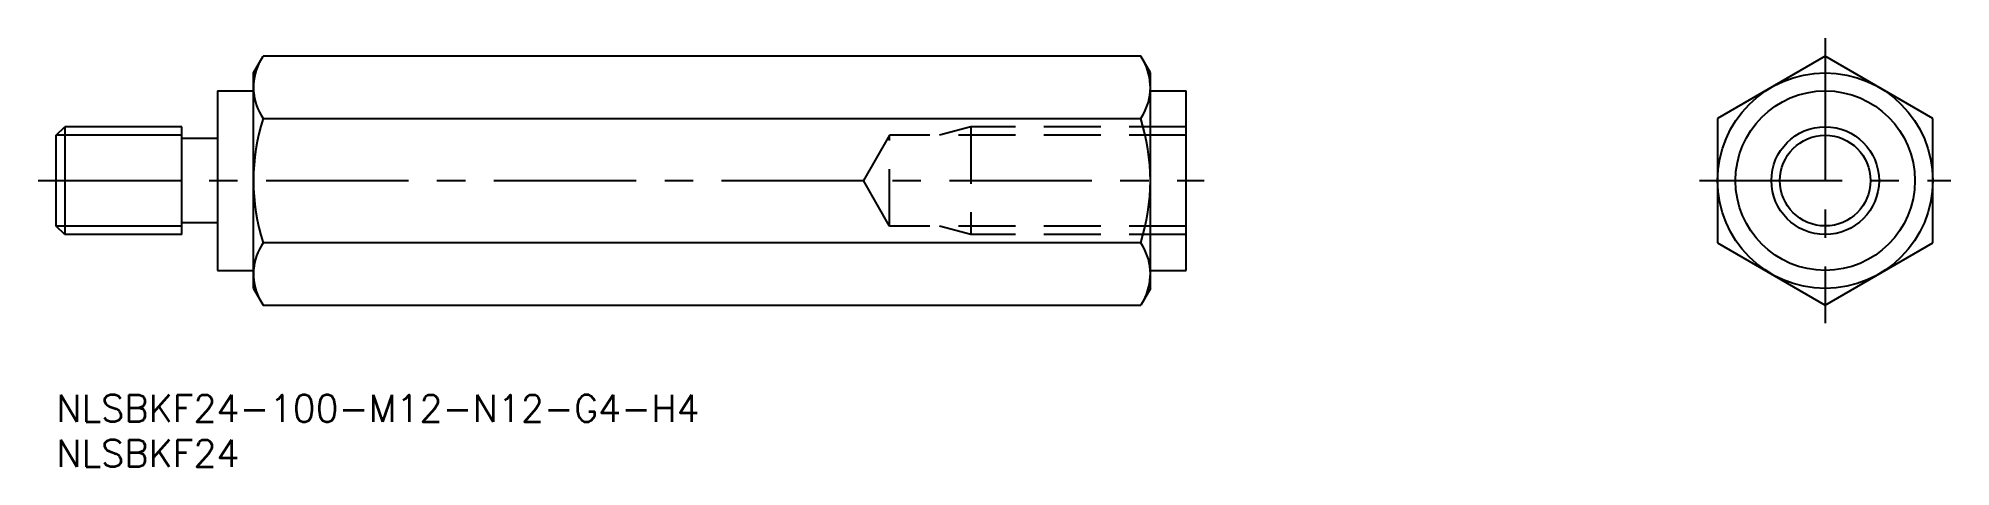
# Model space of a CAD drawing. Extents: x -2 to 211, y -8 to 40.
import ezdxf

# ---------------------------------------------------------------- set-up
doc = ezdxf.new("R2010")
doc.units = 0
doc.header["$LTSCALE"] = 0.5
doc.linetypes.add('CENTER', pattern=[50.8, 31.75, -6.35, 6.35, -6.35])
doc.linetypes.add('DASHED', pattern=[19.05, 12.7, -6.35])
for name, color, linetype in [('MSM_CENTER', 1, 'CENTER'), ('MSM_CONTINUOUS', 7, 'CONTINUOUS'), ('MSM_DASHED', 4, 'DASHED'), ('MSM_NARROW', 5, 'CONTINUOUS'), ('MSM_PART_NUMBER', 7, 'CONTINUOUS')]:
    doc.layers.add(name, color=color, linetype=linetype)
doc.styles.get("Standard").update_dxf_attribs({"font": 'txt.shx', "height": 3, "bigfont": 'bigfont.shx'})

# ---------------------------------------------------------------- blocks, each defined once
blk = doc.blocks.new('*U4')
at = {"layer": 'MSM_PART_NUMBER'}
blk.add_text('NLSBKF24-100-M12-N12-G4-H4', height=3, dxfattribs=at).set_placement((0, -3))
blk = doc.blocks.new('*U5')
at = {"layer": 'MSM_PART_NUMBER'}
blk.add_text('NLSBKF24', height=3, dxfattribs=at).set_placement((0, -8))

msp = doc.modelspace()

# ---------------------------------------------------------------- linework, layer by layer
at = {"layer": 'MSM_CENTER'}
for p, q in [((197.25, 39.71), (197.25, 8)), ((-2, 23.86), (128, 23.86)), ((183.25, 23.86), (211.25, 23.86))]:
    msp.add_line(p, q, dxfattribs=at)
at = {"layer": 'MSM_CONTINUOUS'}
for p, q in [((22, 35.86), (23.07, 37.71)), ((120.93, 37.71), (23.07, 37.71)), ((122, 35.86), (120.93, 37.71)), ((197.25, 37.71), (185.25, 30.78)), ((209.25, 30.78), (197.25, 37.71)), ((22, 11.86), (22, 35.86)), ((122, 11.86), (122, 35.86)), ((18, 33.86), (18, 13.86)), ((18, 33.86), (22, 33.86)), ((122, 33.86), (126, 33.86)), ((126, 13.86), (126, 33.86)), ((0, 28.91), (0.95, 29.86)), ((14, 29.86), (0.95, 29.86)), ((0.95, 29.86), (0.95, 17.86)), ((14, 17.86), (14, 29.86)), ((23.07, 30.78), (120.93, 30.78)), ((185.25, 30.78), (185.25, 16.93)), ((209.25, 16.93), (209.25, 30.78)), ((0, 18.8), (0, 28.91)), ((18, 28.56), (14, 28.56)), ((0.95, 17.86), (0, 18.8)), ((14, 17.86), (0.95, 17.86)), ((18, 19.16), (14, 19.16)), ((120.93, 16.93), (23.07, 16.93)), ((185.25, 16.93), (197.25, 10)), ((197.25, 10), (209.25, 16.93)), ((18, 13.86), (22, 13.86)), ((122, 13.86), (126, 13.86)), ((22, 11.86), (23.07, 10)), ((122, 11.86), (120.93, 10)), ((23.07, 10), (120.93, 10))]:
    msp.add_line(p, q, dxfattribs=at)
for radius in [12, 10, 5.05]:
    msp.add_circle((197.25, 23.86), radius, dxfattribs=at)
for centre, radius, start, end in [((28.13, 34.25), 6.13, 154.3842, 214.3842), ((115.87, 34.25), 6.13, 325.6158, 25.6158), ((44.93, 23.86), 22.93, 162.412, 197.588), ((99.07, 23.86), 22.93, 342.412, 17.588), ((28.13, 13.46), 6.13, 145.6158, 205.6158), ((115.87, 13.46), 6.13, 334.3842, 34.3842)]:
    msp.add_arc(centre, radius, start, end, dxfattribs=at)
at = {"layer": 'MSM_DASHED'}
for p, q in [((102, 29.86), (98.5, 28.91)), ((126, 29.86), (102, 29.86)), ((102, 29.86), (102, 17.86)), ((92.92, 28.91), (90, 23.86)), ((92.92, 18.8), (92.92, 28.91)), ((126, 28.91), (92.92, 28.91)), ((92.92, 18.8), (90, 23.86)), ((126, 18.8), (92.92, 18.8)), ((102, 17.86), (98.5, 18.8)), ((126, 17.86), (102, 17.86))]:
    msp.add_line(p, q, dxfattribs=at)
at = {"layer": 'MSM_NARROW'}
for p, q in [((14, 28.91), (0, 28.91)), ((14, 18.8), (0, 18.8))]:
    msp.add_line(p, q, dxfattribs=at)
msp.add_circle((197.25, 23.86), 6, dxfattribs=at)

# ---------------------------------------------------------------- block references
at = {"layer": 'MSM_CONTINUOUS'}
for name in ['*U4', '*U5']:
    msp.add_blockref(name, (0, 0), dxfattribs=at)

doc.saveas('drawing.dxf')
